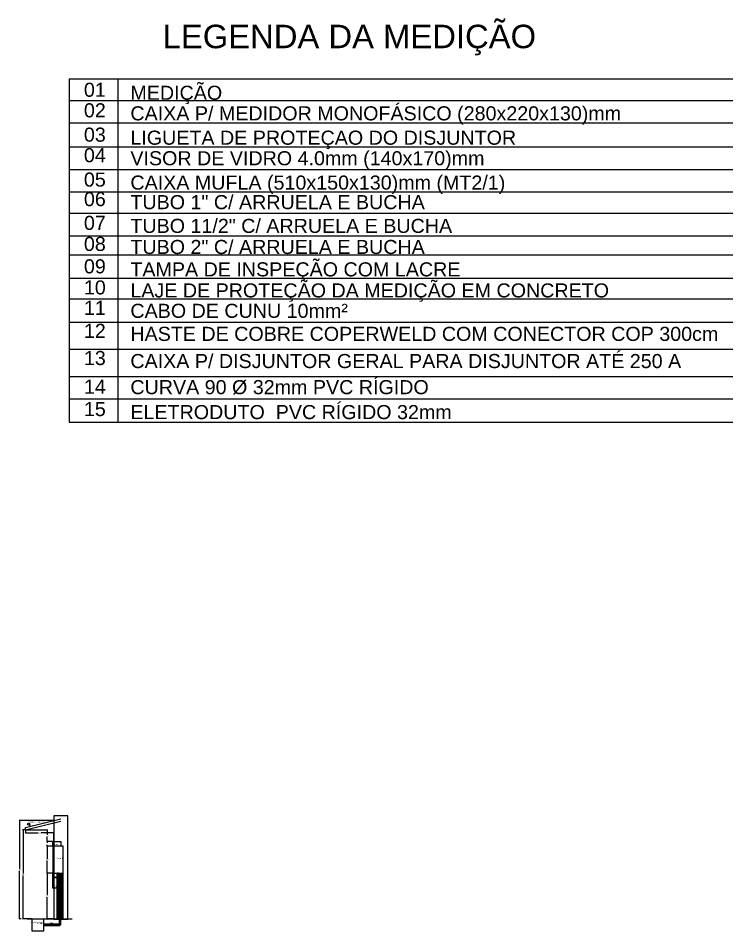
# Model space of a CAD drawing. Header units: millimetres. Extents: x 425 to 646, y 332 to 411.
# Drawn here: x 435.77 to 450.86, y 333.93 to 353.37 of the extents above; entities that cross this region are included whole.
import ezdxf
from ezdxf.enums import TextEntityAlignment as Align

# ---------------------------------------------------------------- set-up
doc = ezdxf.new("R2010")
doc.units = ezdxf.units.MM
doc.linetypes.add('HIDDEN', pattern=[0.375, 0.25, -0.125])
for name, color, linetype in [('Alvenaria', 7, 'Continuous'), ('Cotas', 1, 'Continuous'), ('DI-Textos_do_diagrama', 5, 'Continuous'), ('Elétrico', 5, 'Continuous'), ('PARA-RAIOS', 240, 'Continuous'), ('texto', 7, 'Continuous')]:
    doc.layers.add(name, color=color, linetype=linetype)
doc.layers.add('Elétrica', color=8, linetype='Continuous', lineweight=40)
doc.styles.add('ARIAL', font='arial.ttf')
doc.dimstyles.new('RICARDO-1-10', dxfattribs={"dimtxt": 0.02, "dimasz": 0.01, "dimexe": 0.01, "dimexo": 0.01, "dimgap": 0.01, "dimtad": 0, "dimtih": 1, "dimtoh": 1, "dimdec": 0, "dimlfac": 1000, "dimzin": 0, "dimdsep": 46, "dimtxsty": 'ARIAL', "dimblk": 'OBLIQUE', "dimcen": 0, "dimclrt": 4, "dimadec": 0, "dimazin": 0, "dimtfac": 1, "dimtdec": 0, "dimtofl": 0, "dimtmove": 0, "dimatfit": 3, "dimldrblk": 'CLOSEDBLANK', "dimfxl": 0, "dimtolj": 1, "dimtzin": 0, "dimarcsym": 0})

# ---------------------------------------------------------------- blocks, each defined once
blk = doc.blocks.new('_Oblique')
at = {"color": 0, "linetype": 'ByBlock', "lineweight": -2}
blk.add_line((-0.5, -0.5), (0.5, 0.5), dxfattribs=at)
blk = doc.blocks.new('*D152')
at = {"layer": 'Cotas', "color": 0, "lineweight": -2, "transparency": 16777216}
for p, q in [((436.493, 335.156), (436.374, 335.156)), ((436.384, 335.156), (436.384, 334.688)), ((436.384, 334.181), (436.384, 334.648)), ((436.513, 334.181), (436.374, 334.181))]:
    blk.add_line(p, q, dxfattribs=at)
at = {"layer": 'DEFPOINTS', "color": 0, "transparency": 16777216}
for p in [(436.384, 335.156), (436.503, 335.156), (436.523, 334.181)]:
    blk.add_point(p, dxfattribs=at)
at = {"layer": 'Cotas', "color": 0, "lineweight": -2, "transparency": 16777216, "xscale": 0.01, "yscale": 0.01, "zscale": 0.01}
for p, rotation in [((436.384, 335.156), 90), ((436.384, 334.181), 270)]:
    blk.add_blockref('_Oblique', p, dxfattribs=dict(at, rotation=rotation))
at = {"layer": 'Cotas', "color": 4, "transparency": 16777216, "insert": (436.384, 334.668), "char_height": 0.02, "attachment_point": 5, "style": 'ARIAL'}
blk.add_mtext('\\A1;975', dxfattribs=at)
blk = doc.blocks.new('_ClosedBlank')
at = {"color": 0, "linetype": 'ByBlock', "lineweight": -2}
for p, q in [((-1, 0.2), (0, 0)), ((-1, 0.2), (-1, -0.2)), ((0, 0), (-1, -0.2))]:
    blk.add_line(p, q, dxfattribs=at)
blk = doc.blocks.new('*D153')
at = {"layer": 'Cotas', "color": 0, "lineweight": -2, "transparency": 16777216}
for p, q in [((436.493, 335.736), (436.374, 335.736)), ((436.384, 335.736), (436.384, 335.466)), ((436.384, 335.156), (436.384, 335.425)), ((436.493, 335.156), (436.374, 335.156))]:
    blk.add_line(p, q, dxfattribs=at)
at = {"layer": 'DEFPOINTS', "color": 0, "transparency": 16777216}
for p in [(436.384, 335.736), (436.503, 335.736), (436.503, 335.156)]:
    blk.add_point(p, dxfattribs=at)
at = {"layer": 'Cotas', "color": 0, "lineweight": -2, "transparency": 16777216, "xscale": 0.01, "yscale": 0.01, "zscale": 0.01}
for p, rotation in [((436.384, 335.736), 90), ((436.384, 335.156), 270)]:
    blk.add_blockref('_Oblique', p, dxfattribs=dict(at, rotation=rotation))
at = {"layer": 'Cotas', "color": 4, "transparency": 16777216, "insert": (436.384, 335.446), "char_height": 0.02, "attachment_point": 5, "style": 'ARIAL'}
blk.add_mtext('\\A1;580', dxfattribs=at)
blk = doc.blocks.new('*D154')
at = {"layer": 'Cotas', "color": 0, "lineweight": -2, "transparency": 16777216}
for p, q in [((436.498, 335.831), (436.374, 335.831)), ((436.493, 335.736), (436.374, 335.736)), ((436.384, 335.831), (436.384, 335.803)), ((436.384, 335.736), (436.384, 335.763))]:
    blk.add_line(p, q, dxfattribs=at)
at = {"layer": 'DEFPOINTS', "color": 0, "transparency": 16777216}
for p in [(436.384, 335.831), (436.503, 335.736), (436.508, 335.831)]:
    blk.add_point(p, dxfattribs=at)
at = {"layer": 'Cotas', "color": 0, "lineweight": -2, "transparency": 16777216, "xscale": 0.01, "yscale": 0.01, "zscale": 0.01}
for p, rotation in [((436.384, 335.831), 90), ((436.384, 335.736), 270)]:
    blk.add_blockref('_Oblique', p, dxfattribs=dict(at, rotation=rotation))
at = {"layer": 'Cotas', "color": 4, "transparency": 16777216, "insert": (436.384, 335.783), "char_height": 0.02, "attachment_point": 5, "style": 'ARIAL'}
blk.add_mtext('\\A1;95', dxfattribs=at)
blk = doc.blocks.new('*D155')
at = {"layer": 'Cotas', "color": 0, "lineweight": -2, "transparency": 16777216}
for p, q in [((435.933, 336.081), (436.394, 336.081)), ((436.384, 336.081), (436.384, 335.976)), ((436.384, 335.831), (436.384, 335.935)), ((436.498, 335.831), (436.374, 335.831))]:
    blk.add_line(p, q, dxfattribs=at)
at = {"layer": 'DEFPOINTS', "color": 0, "transparency": 16777216}
for p in [(435.923, 336.081), (436.384, 336.081), (436.508, 335.831)]:
    blk.add_point(p, dxfattribs=at)
at = {"layer": 'Cotas', "color": 0, "lineweight": -2, "transparency": 16777216, "xscale": 0.01, "yscale": 0.01, "zscale": 0.01}
for p, rotation in [((436.384, 336.081), 90), ((436.384, 335.831), 270)]:
    blk.add_blockref('_Oblique', p, dxfattribs=dict(at, rotation=rotation))
at = {"layer": 'Cotas', "color": 4, "transparency": 16777216, "insert": (436.384, 335.956), "char_height": 0.02, "attachment_point": 5, "style": 'ARIAL'}
blk.add_mtext('\\A1;250', dxfattribs=at)
blk = doc.blocks.new('*D156')
at = {"layer": 'Cotas', "color": 0, "lineweight": -2, "transparency": 16777216}
for p, q in [((435.923, 336.071), (435.923, 336.008)), ((435.923, 336.018), (436.191, 336.018)), ((436.523, 336.018), (436.255, 336.018)), ((436.523, 335.841), (436.523, 336.028))]:
    blk.add_line(p, q, dxfattribs=at)
at = {"layer": 'DEFPOINTS', "color": 0, "transparency": 16777216}
for p in [(435.923, 336.081), (436.523, 336.018), (436.523, 335.831)]:
    blk.add_point(p, dxfattribs=at)
at = {"layer": 'Cotas', "color": 0, "lineweight": -2, "transparency": 16777216, "xscale": 0.01, "yscale": 0.01, "zscale": 0.01, "rotation": 180}
blk.add_blockref('_Oblique', (435.923, 336.018), dxfattribs=at)
at = {"layer": 'Cotas', "color": 0, "lineweight": -2, "transparency": 16777216, "xscale": 0.01, "yscale": 0.01, "zscale": 0.01}
blk.add_blockref('_Oblique', (436.523, 336.018), dxfattribs=at)
at = {"layer": 'Cotas', "color": 4, "transparency": 16777216, "insert": (436.223, 336.018), "char_height": 0.02, "attachment_point": 5, "style": 'ARIAL'}
blk.add_mtext('\\A1;600', dxfattribs=at)
blk = doc.blocks.new('*D157')
at = {"layer": 'Cotas', "color": 0, "lineweight": -2, "transparency": 16777216}
for p, q in [((435.913, 336.081), (435.86, 336.081)), ((435.87, 336.081), (435.87, 335.151)), ((435.87, 334.181), (435.87, 335.11)), ((436.05, 334.181), (435.86, 334.181))]:
    blk.add_line(p, q, dxfattribs=at)
at = {"layer": 'DEFPOINTS', "color": 0, "transparency": 16777216}
for p in [(435.923, 336.081), (435.87, 334.181), (436.06, 334.181)]:
    blk.add_point(p, dxfattribs=at)
at = {"layer": 'Cotas', "color": 0, "lineweight": -2, "transparency": 16777216, "xscale": 0.01, "yscale": 0.01, "zscale": 0.01}
for p, rotation in [((435.87, 336.081), 90), ((435.87, 334.181), 270)]:
    blk.add_blockref('_Oblique', p, dxfattribs=dict(at, rotation=rotation))
at = {"layer": 'Cotas', "color": 4, "transparency": 16777216, "insert": (435.87, 335.131), "char_height": 0.02, "attachment_point": 5, "style": 'ARIAL'}
blk.add_mtext('\\A1;1900', dxfattribs=at)
blk = doc.blocks.new('*D158')
at = {"layer": 'Cotas', "color": 0, "lineweight": -2, "transparency": 16777216}
for p, q in [((436.513, 336.276), (435.788, 336.276)), ((435.798, 336.276), (435.798, 335.249)), ((435.798, 334.181), (435.798, 335.208)), ((435.827, 334.181), (435.788, 334.181))]:
    blk.add_line(p, q, dxfattribs=at)
at = {"layer": 'DEFPOINTS', "color": 0, "transparency": 16777216}
for p in [(435.798, 336.276), (436.523, 336.276), (435.837, 334.181)]:
    blk.add_point(p, dxfattribs=at)
at = {"layer": 'Cotas', "color": 0, "lineweight": -2, "transparency": 16777216, "xscale": 0.01, "yscale": 0.01, "zscale": 0.01}
for p, rotation in [((435.798, 336.276), 90), ((435.798, 334.181), 270)]:
    blk.add_blockref('_Oblique', p, dxfattribs=dict(at, rotation=rotation))
at = {"layer": 'Cotas', "color": 4, "transparency": 16777216, "insert": (435.798, 335.228), "char_height": 0.02, "attachment_point": 5, "style": 'ARIAL'}
blk.add_mtext('\\A1;2100', dxfattribs=at)

msp = doc.modelspace()

# ---------------------------------------------------------------- linework, layer by layer
at = {"layer": 'Alvenaria'}
msp.add_line((435.92313, 336.08063), (436.67313, 336.26263), dxfattribs=at)
for points in [[(435.92313, 336.08063), (435.92313, 336.13063), (436.67313, 336.31263)], [(436.91569, 334.18063), (435.96025, 334.18063)]]:
    msp.add_lwpolyline(points, dxfattribs=at)
for points in [[(436.52313, 334.18063), (436.82313, 334.18063), (436.82313, 336.08063), (436.82313, 336.38063), (436.52313, 336.38063), (436.52313, 334.18063)], [(436.30997, 334.18063), (436.05997, 334.18063), (436.05997, 333.93063), (436.30997, 333.93063)]]:
    msp.add_lwpolyline(points, close=True, dxfattribs=at)
at = {"layer": 'Cotas', "linetype": 'Continuous'}
for p, q in [((436.8533, 352.07928), (436.8533, 344.76225)), ((436.8533, 352.0764), (455.75049, 352.0764)), ((437.89303, 352.0764), (437.89303, 344.76225)), ((436.8533, 351.6164), (455.75049, 351.6164)), ((436.8533, 351.13936), (455.75049, 351.13936)), ((436.8533, 350.62825), (455.75049, 350.62825)), ((436.8533, 350.15122), (455.75049, 350.15122)), ((436.8533, 349.67418), (455.75049, 349.67418)), ((436.8533, 349.21418), (455.75049, 349.21418)), ((436.8533, 348.73714), (455.75049, 348.73714)), ((436.8533, 348.32825), (455.75049, 348.32825)), ((436.8533, 347.83418), (455.75049, 347.83418)), ((436.8533, 347.39122), (455.75049, 347.39122)), ((436.8533, 346.89714), (455.75049, 346.89714)), ((436.8533, 346.31789), (455.75049, 346.31789)), ((436.8533, 346.31789), (455.75049, 346.31789)), ((436.8533, 345.73863), (455.75049, 345.73863)), ((436.8533, 345.26159), (455.75049, 345.26159)), ((436.8533, 344.76225), (455.75049, 344.76225))]:
    msp.add_line(p, q, dxfattribs=at)
at = {"layer": 'Cotas'}
msp.add_circle((435.99117, 336.20276), 0.02273, dxfattribs=at)
at = {"layer": 'Elétrica', "linetype": 'HIDDEN', "ltscale": 10}
for p, q in [((436.60313, 335.15063), (436.60313, 334.18063)), ((436.62313, 335.15063), (436.62313, 334.18063))]:
    msp.add_line(p, q, dxfattribs=at)
for points in [[(436.65154, 335.15563), (436.65154, 334.06563, -0.41421356), (436.64654, 334.06063), (436.30997, 334.06063)], [(436.66154, 335.15563), (436.66154, 334.06563, -0.41421356), (436.64654, 334.05063), (436.30997, 334.05063)], [(436.67313, 335.09409), (436.69422, 335.09409, -0.41421356), (436.71422, 335.07409), (436.71422, 334.18063)], [(436.67313, 335.08409), (436.69422, 335.08409, -0.41421356), (436.70422, 335.07409), (436.70422, 334.18063)], [(436.67313, 334.87409), (436.69422, 334.87409, -0.41421356), (436.71422, 334.85409), (436.71422, 334.18063)], [(436.67313, 334.86409), (436.69422, 334.86409, -0.41421356), (436.70422, 334.85409), (436.70422, 334.18063)]]:
    msp.add_lwpolyline(points, format="xyb", dxfattribs=at)
at = {"layer": 'Elétrica'}
for points in [[(436.59712, 335.15563), (436.60063, 335.15063), (436.62563, 335.15063)], [(436.62914, 335.15563), (436.62563, 335.15063), (436.60063, 335.15063)]]:
    msp.add_lwpolyline(points, dxfattribs=at)
at = {"layer": 'Elétrica', "linetype": 'HIDDEN', "ltscale": 10}
for points in [[(436.70422, 335.15563), (436.70422, 334.67063)], [(436.71422, 335.15563), (436.71422, 334.67063)]]:
    msp.add_lwpolyline(points, dxfattribs=at)
at = {"layer": 'Elétrico'}
msp.add_lwpolyline([(436.72313, 335.15563), (436.72313, 335.73563), (436.50313, 335.73563), (436.50313, 335.15563)], close=True, dxfattribs=at)
for points in [[(436.50813, 335.73563), (436.50813, 335.83063), (436.67313, 335.83063), (436.67313, 335.73563), (436.50813, 335.73563)], [(436.50813, 335.06063), (436.50813, 335.15563), (436.67313, 335.15563), (436.67313, 335.06063), (436.50813, 335.06063)], [(436.50813, 334.84063), (436.50813, 335.15563), (436.67313, 335.15563), (436.67313, 334.84063), (436.50813, 334.84063)]]:
    msp.add_lwpolyline(points, dxfattribs=at)
at = {"layer": 'PARA-RAIOS', "color": 3}
for p, q in [((436.48676, 334.08181), (436.46976, 334.08181)), ((436.47826, 334.06063), (436.47826, 334.08181))]:
    msp.add_line(p, q, dxfattribs=at)

# ---------------------------------------------------------------- texts
at = {"layer": 'Cotas', "color": 7, "linetype": 'Continuous', "style": 'ARIAL'}
for s, height, p in [('LEGENDA DA MEDIÇÃO', 0.5, (438.84544, 352.73192)), ('01', 0.3, (437.16697, 351.69689)), ('MEDIÇÃO', 0.3, (438.15743, 351.63233)), ('02', 0.3, (437.16697, 351.25874)), ('CAIXA P/ MEDIDOR MONOFÁSICO (280x220x130)mm', 0.3, (438.15743, 351.19417)), ('03', 0.3, (437.16697, 350.7404)), ('LIGUETA DE PROTEÇAO DO DISJUNTOR', 0.3, (438.15743, 350.67583)), ('04', 0.3, (437.16697, 350.30287)), ('VISOR DE VIDRO 4.0mm (140x170)mm', 0.3, (438.15743, 350.2383)), ('05', 0.3, (437.16697, 349.78391)), ('CAIXA MUFLA (510x150x130)mm (MT2/1)', 0.3, (438.15743, 349.71934)), ('06', 0.3, (437.16697, 349.36707)), ('TUBO 1" C/ ARRUELA E BUCHA', 0.3, (438.15743, 349.30251)), ('07', 0.3, (437.16697, 348.86124)), ('TUBO 11/2" C/ ARRUELA E BUCHA', 0.3, (438.15743, 348.79667)), ('08', 0.3, (437.16697, 348.4122)), ('TUBO 2" C/ ARRUELA E BUCHA', 0.3, (438.15743, 348.34764)), ('09', 0.3, (437.16697, 347.93492)), ('TAMPA DE INSPEÇÃO COM LACRE', 0.3, (438.15743, 347.87036)), ('10', 0.3, (437.16697, 347.48589)), ('LAJE DE PROTEÇÃO DA MEDIÇÃO EM CONCRETO', 0.3, (438.15743, 347.42132)), ('11', 0.3, (437.16697, 347.05163)), ('CABO DE CUNU 10mm²', 0.3, (438.15743, 346.98707)), ('12', 0.3, (437.16697, 346.56097)), ('HASTE DE COBRE COPERWELD COM CONECTOR COP 300cm', 0.3, (438.15743, 346.4964)), ('13', 0.3, (437.16697, 345.98171)), ('CAIXA P/ DISJUNTOR GERAL PARA DISJUNTOR ATÉ 250 A', 0.3, (438.15743, 345.91715)), ('14', 0.3, (437.16697, 345.37132)), ('CURVA 90 Ø 32mm PVC RÍGIDO', 0.3, (438.15743, 345.36112)), ('15', 0.3, (437.16697, 344.89428)), ('ELETRODUTO  PVC RÍGIDO 32mm', 0.3, (438.15743, 344.82972))]:
    msp.add_text(s, height=height, dxfattribs=at).set_placement(p)
at = {"layer": 'DI-Textos_do_diagrama', "linetype": 'Continuous', "style": 'ARIAL'}
for s, p in [('09', (435.99202, 336.18613)), ('%%C20mm', (436.47389, 334.01715)), ('#16,0', (436.47389, 334.08315))]:
    msp.add_text(s, height=0.02118, dxfattribs=at).set_placement(p, align=Align.BOTTOM_CENTER)
at = {"layer": 'texto', "color": 2, "style": 'ARIAL'}
msp.add_text('Pingadeira (inclinação: 25%%%)', height=0.02, dxfattribs=at).set_placement((435.97256, 336.2425))
at = {"layer": 'texto', "style": 'ARIAL', "width": 0.6}
for s, p in [('Medidores', (436.5452, 335.75661)), ('Proteção geral', (436.56998, 335.46499)), ('Medidores', (436.51071, 335.07412)), ('Medidor', (436.51071, 334.88364)), ('Polifásico', (436.51071, 334.85329))]:
    msp.add_text(s, height=0.02, dxfattribs=at).set_placement(p)
at = {"layer": 'texto', "linetype": 'Continuous', "insert": (436.29879, 334.09828), "char_height": 0.02, "attachment_point": 6, "style": 'ARIAL'}
msp.add_mtext('Caixa de aterramento\\PVer detalhe', dxfattribs=at)

# ---------------------------------------------------------------- dimensions: what is measured, and where the dimension line sits
at = {"layer": 'Cotas'}
dim = msp.add_linear_dim(base=(435.79829, 336.27623), p1=(435.83722, 334.18063), p2=(436.52313, 336.27623), angle=90, text='2100', dimstyle='RICARDO-1-10', dxfattribs=at)
dim.commit()
dim.dimension.update_dxf_attribs({"geometry": '*D158', "text_midpoint": (435.79829, 335.22843)})
for base, p1, p2, picture, middle in [((435.87017, 334.18063), (435.92313, 336.08063), (436.05997, 334.18063), '*D157', (435.87017, 335.13063)), ((436.38393, 335.15563), (436.52313, 334.18063), (436.50313, 335.15563), '*D152', (436.38393, 334.66813))]:
    dim = msp.add_linear_dim(base=base, p1=p1, p2=p2, angle=90, dimstyle='RICARDO-1-10', dxfattribs=at)
    dim.commit()
    dim.dimension.update_dxf_attribs({"geometry": picture, "text_midpoint": middle})
dim = msp.add_linear_dim(base=(436.52313, 336.01788), p1=(435.92313, 336.08063), p2=(436.52313, 335.83063), dimstyle='RICARDO-1-10', dxfattribs=at)
dim.commit()
dim.dimension.update_dxf_attribs({"geometry": '*D156', "text_midpoint": (436.22313, 336.01788)})
for base, p1, p2, picture, middle in [((436.38393, 336.08063), (436.50813, 335.83063), (435.92313, 336.08063), '*D155', (436.38393, 335.95563)), ((436.38393, 335.73563), (436.50313, 335.15563), (436.50313, 335.73563), '*D153', (436.38393, 335.44563)), ((436.38393, 335.83063), (436.50313, 335.73563), (436.50813, 335.83063), '*D154', (436.38393, 335.78313))]:
    dim = msp.add_linear_dim(base=base, p1=p1, p2=p2, angle=90, dimstyle='RICARDO-1-10', override={"dimtmove": 1}, dxfattribs=at)
    dim.commit()
    dim.dimension.update_dxf_attribs({"geometry": picture, "text_midpoint": middle})

# ---------------------------------------------------------------- leaders
msp.add_leader([(436.02587, 336.15925), (436.00534, 336.18498)], dimstyle='RICARDO-1-10', override={"dimgap": 0.01, "dimtad": 0}, dxfattribs=at)

doc.saveas('drawing.dxf')
